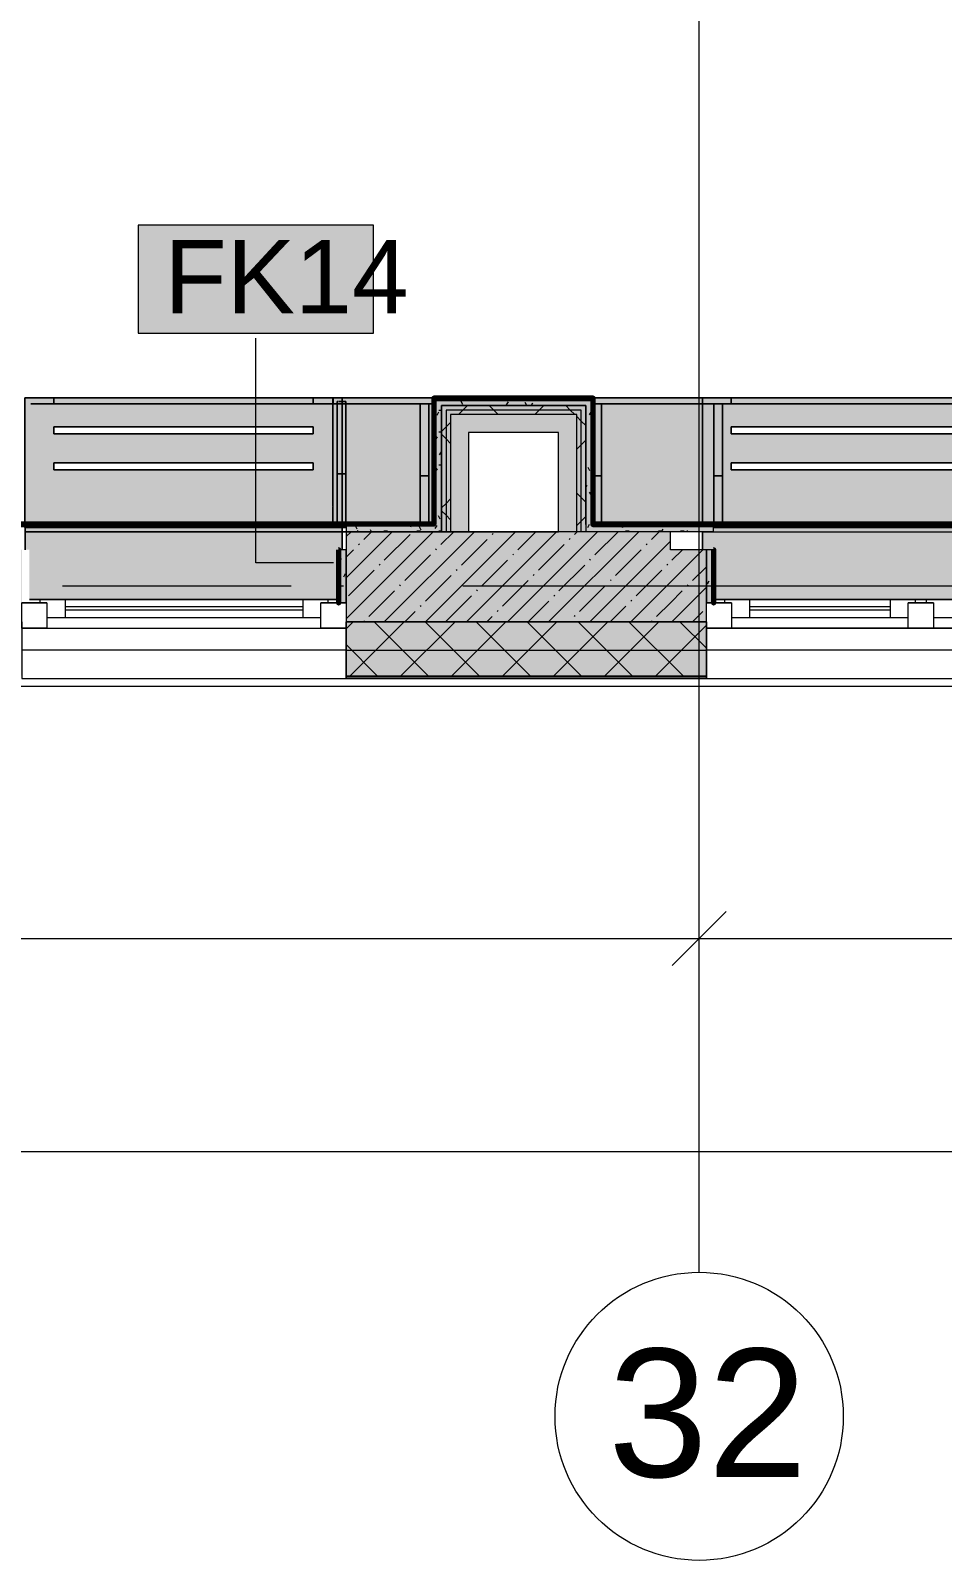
# Model space of a CAD drawing. Header units: millimetres. Extents: x -3817 to 677485, y -22715 to 103890.
# Drawn here: x 119598 to 122129, y -795 to 3453 of the extents above; entities that cross this region are included whole.
import ezdxf

# ---------------------------------------------------------------- set-up
doc = ezdxf.new("R2010")
doc.units = ezdxf.units.MM
doc.layers.add('PDF _Геометрия', color=7, linetype='Continuous', true_color=0x1d1d1d)
doc.layers.add('PDF _Сплошная заливка', color=7, linetype='Continuous', true_color=0xffffff)
doc.layers.add('PDF _Текст', color=7, linetype='Continuous')
doc.styles.add('PDF ArialMT', font='arial.ttf')
doc.styles.add('PDF GOST-Common', font='arial.ttf')

msp = doc.modelspace()

# ---------------------------------------------------------------- hatches: boundary and pattern name
at = {"layer": 'PDF _Сплошная заливка', "true_color": 0xeae6de, "transparency": 33554559}
h = msp.add_hatch(color=254, dxfattribs=at)
h.paths.add_polyline_path([(119582.3, 2072.7), (120462.6, 2072.7), (120462.6, 2081.3), (119582.3, 2081.3)], flags=0)
h.paths.add_polyline_path([(120035.5, 2082.3), (120462.6, 2082.3), (120462.6, 2432.6), (119582.3, 2432.6), (119582.3, 2082.3), (119587.2, 2082.3)], flags=0)
h.paths.add_polyline_path([(119662.3, 2232.6), (119662.3, 2252.6), (120382.6, 2252.6), (120382.6, 2232.6)], flags=0)
h.paths.add_polyline_path([(119662.3, 2332.6), (119662.3, 2352.6), (120382.6, 2352.6), (120382.6, 2332.6)], flags=0)
h = msp.add_hatch(color=254, dxfattribs=at)
h.paths.add_polyline_path([(120473.6, 2072.8), (120473.6, 2081.3), (120437.2, 2081.2), (120437.2, 2072.8)], flags=0)
h.paths.add_polyline_path([(120717.6, 2082.3), (120718.6, 2432.4), (120437.2, 2432.7), (120437.2, 2082.3), (120700.8, 2082.3)], flags=0)
at = {"layer": 'PDF _Сплошная заливка', "transparency": 33554559}
for points in [[(120718.6, 2081.3), (120738.6, 2081.3), (120738.6, 2431.3), (120718.6, 2431.3), (120718.6, 2082.3)], [(121033.5, 2411.4), (121138.6, 2411.4), (121138.6, 2431.3), (120738.6, 2431.3), (120738.6, 2411.4)], [(120738.6, 2061.3), (120751.1, 2061.3), (120751.1, 2411.4), (120738.6, 2411.4), (120738.6, 2131.6)], [(120751.1, 2061.3), (120763.6, 2061.3), (120763.6, 2398.9), (120751.1, 2398.9), (120751.1, 2131.6)], [(120813.6, 2386.4), (121126.1, 2386.4), (121126.1, 2398.9), (120763.6, 2398.9), (120763.6, 2386.4)], [(121113.6, 2061.3), (121126.1, 2061.3), (121126.1, 2386.4), (121113.6, 2386.4), (121113.6, 2131.6)], [(120738.6, 2061.3), (120738.6, 2081.3), (120473.6, 2081.3), (120473.6, 2061.3), (120700.8, 2061.3)], [(121366.1, 2061.3), (121492.6, 2061.3), (121492.6, 2081.3), (121138.6, 2081.3), (121138.6, 2061.3)]]:
    msp.add_hatch(color=256, dxfattribs=at).paths.add_polyline_path(points)
at = {"layer": 'PDF _Сплошная заливка', "true_color": 0xeae6de, "transparency": 33554559}
for points in [[(121159.6, 2082.3), (121462.6, 2082.3), (121462.6, 2432.6), (121159.6, 2431.3), (121159.6, 2131.6)], [(119594.6, 1872.7), (120452.6, 1873.4), (120453.6, 2011.3), (120462.6, 2011.3), (120462.6, 2072.7), (119582.6, 2072.7), (119582.6, 2011.3), (119594.6, 2011.3), (119594.6, 1873.4)], [(121494.6, 1872.6), (123722.6, 1873.4), (123722.6, 2072.6), (121492.6, 2072.6), (121492.6, 2061.3), (121462.6, 2061.3), (121462.6, 2011.3), (121494.6, 2011.3), (121494.6, 1873.4)]]:
    msp.add_hatch(color=254, dxfattribs=at).paths.add_polyline_path(points)
h = msp.add_hatch(color=254, dxfattribs=at)
h.paths.add_polyline_path([(121492.6, 2072.6), (123722.6, 2072.6), (123722.6, 2081.3), (121492.6, 2081.3)], flags=0)
h.paths.add_polyline_path([(123717.7, 2082.3), (123722.6, 2082.3), (123722.6, 2432.6), (121462.6, 2432.6), (121462.6, 2082.3), (123590.3, 2082.3)], flags=0)
h.paths.add_polyline_path([(121542.6, 2232.6), (121542.6, 2252.6), (123642.6, 2252.6), (123642.6, 2232.6), (122031.5, 2232.6)], flags=0)
h.paths.add_polyline_path([(121542.6, 2332.6), (121542.6, 2352.6), (123642.6, 2352.6), (123642.6, 2332.6), (122031.5, 2332.6)], flags=0)
at = {"layer": 'PDF _Сплошная заливка', "true_color": 0xe7e7e7, "transparency": 33554559}
for points in [[(120763.6, 2061.3), (120813.6, 2061.3), (120813.6, 2386.4), (120763.6, 2386.4), (120763.6, 2131.6)], [(121113.6, 2336.3), (121113.6, 2386.4), (120813.6, 2386.4), (120813.6, 2336.3), (121063.6, 2336.3)], [(121063.6, 2061.3), (121113.6, 2061.3), (121113.6, 2336.3), (121063.6, 2336.3), (121063.6, 2131.6)]]:
    msp.add_hatch(color=254, dxfattribs=at).paths.add_polyline_path(points)
at = {"layer": 'PDF _Сплошная заливка', "transparency": 33554559}
h = msp.add_hatch(color=256, dxfattribs=at)
h.paths.add_polyline_path([(121473.6, 1811.4), (121473.6, 2011.3), (121373.6, 2011.3), (121373.6, 1811.4)], flags=0)
h.paths.add_polyline_path([(123973.6, 1811.4), (123973.6, 2011.3), (123773.6, 2011.3), (123773.6, 1811.4)], flags=0)
h.paths.add_polyline_path([(119573.6, 1811.4), (119573.6, 2011.3), (119073.6, 2011.3), (119073.6, 1811.4), (119370.2, 1811.4)], flags=0)
h.paths.add_polyline_path([(106473.6, 1811.4), (106473.6, 2011.3), (105423.6, 2011.3), (105423.6, 1811.4), (106063.8, 1811.4)], flags=0)
h.paths.add_polyline_path([(110059.4, 1811.4), (110073.6, 1811.4), (110073.6, 2011.3), (109723.6, 2011.3), (109723.6, 1811.4), (110055.7, 1811.4)], flags=0)
h.paths.add_polyline_path([(97323.6, 1811.4), (98373.6, 1811.4), (98373.6, 2011.3), (97323.6, 2011.3)], flags=0)
h.paths.add_polyline_path([(117273.6, 1811.4), (117273.6, 2011.3), (116223.6, 2011.3), (116223.6, 1811.4), (116708.9, 1811.4)], flags=0)
h.paths.add_polyline_path([(101073.6, 1811.4), (101973.6, 1811.4), (101973.6, 2011.3), (101073.6, 2011.3)], flags=0)
h.paths.add_polyline_path([(113923.6, 1811.4), (113923.6, 2011.3), (113673.6, 2011.3), (113673.6, 1811.4)], flags=0)
h.paths.add_polyline_path([(111386.4, 1811.4), (111873.6, 1811.4), (111873.6, 2011.3), (110973.6, 2011.3), (110973.6, 1811.4)], flags=0)
h.paths.add_polyline_path([(102873.6, 1811.4), (103123.6, 1811.4), (103123.6, 2011.3), (102873.6, 2011.3), (102873.6, 1862.1)], flags=0)
h.paths.add_polyline_path([(92973.6, 1811.4), (92973.6, 2011.3), (92173.6, 2011.3), (92173.6, 1811.4), (92757.4, 1811.4)], flags=0)
h.paths.add_polyline_path([(94773.6, 1811.4), (95023.6, 1811.4), (95023.6, 2011.3), (94773.6, 2011.3), (94773.6, 1923.1)], flags=0)
h.paths.add_polyline_path([(91273.6, 1863.4), (91293.6, 1863.4), (91293.6, 2011.3), (91273.6, 2011.3)], flags=0)
h = msp.add_hatch(color=256, dxfattribs=at)
h.paths.add_polyline_path([(123773.6, 1661.3), (125323.6, 1661.3), (125323.6, 1811.4), (123773.6, 1811.4)], flags=0)
h.paths.add_polyline_path([(116223.6, 1661.3), (117273.6, 1661.3), (117273.6, 1811.4), (116223.6, 1811.4)], flags=0)
h.paths.add_polyline_path([(109723.6, 1661.3), (110073.6, 1661.3), (110073.6, 1811.4), (109723.6, 1811.4)], flags=0)
h.paths.add_polyline_path([(107394.4, 1661.3), (108273.6, 1661.3), (108273.6, 1811.4), (107373.6, 1811.4), (107373.6, 1661.3)], flags=0)
h.paths.add_polyline_path([(97323.6, 1661.3), (98373.6, 1661.3), (98373.6, 1811.4), (97323.6, 1811.4)], flags=0)
h.paths.add_polyline_path([(121473.6, 1661.3), (121473.6, 1811.4), (120473.6, 1811.4), (120473.6, 1661.3), (121366.1, 1661.3)], flags=0)
h.paths.add_polyline_path([(94773.6, 1661.3), (95023.6, 1661.3), (95023.6, 1811.4), (93873.6, 1811.4), (93873.6, 1661.3), (94753.4, 1661.3)], flags=0)
h.paths.add_polyline_path([(103123.6, 1661.3), (103123.6, 1811.4), (101073.6, 1811.4), (101073.6, 1661.3), (102737.2, 1661.3)], flags=0)
h.paths.add_polyline_path([(100173.6, 1661.3), (100173.6, 1811.4), (99273.6, 1811.4), (99273.6, 1661.3), (100075.9, 1661.3)], flags=0)
h.paths.add_polyline_path([(105423.6, 1661.3), (106473.6, 1661.3), (106473.6, 1811.4), (105423.6, 1811.4)], flags=0)
h.paths.add_polyline_path([(119573.6, 1661.3), (119573.6, 1811.4), (118173.6, 1811.4), (118173.6, 1661.3), (119370.2, 1661.3)], flags=0)
h.paths.add_polyline_path([(110973.6, 1661.3), (111873.6, 1661.3), (111873.6, 1811.4), (110973.6, 1811.4)], flags=0)
h.paths.add_polyline_path([(92173.6, 1661.3), (92973.6, 1661.3), (92973.6, 1811.4), (92173.6, 1811.4)], flags=0)
h.paths.add_polyline_path([(112773.6, 1661.3), (113923.6, 1661.3), (113923.6, 1811.4), (112773.6, 1811.4)], flags=0)
h.paths.add_polyline_path([(91273.6, 1661.3), (91273.6, 1811.4), (89453.6, 1811.4), (89453.6, 1661.3), (90761.5, 1661.3)], flags=0)

# ---------------------------------------------------------------- linework, layer by layer
at = {"layer": 'PDF _Геометрия', "color": 9, "lineweight": 9, "true_color": 0xc0c0c0}
for points in [[(125481.6, 12731.3), (125503.6, 12731.3), (125503.6, 1631.3), (125323.6, 1631.3), (109723.6, 1631.3), (109723.6, 1653.3)], [(120718.6, 2431.3), (120738.6, 2431.3), (121138.6, 2431.3), (121158.6, 2431.3), (121158.6, 2081.3), (121492.6, 2081.3), (121492.6, 2061.3), (121138.6, 2061.3), (121063.6, 2061.3), (121063.6, 2336.3), (120813.6, 2336.3), (120813.6, 2061.3), (121063.6, 2061.3)], [(120473.6, 2081.3), (120473.6, 2061.3), (120738.6, 2061.3), (120738.6, 2081.3), (120738.6, 2411.4), (121138.6, 2411.4), (121138.6, 2336.3), (121138.6, 2398.9), (121138.6, 2411.4), (120813.6, 2411.4), (120751.1, 2411.4), (120738.6, 2411.4), (120738.6, 2061.3), (120813.6, 2061.3)], [(120473.6, 2072.8), (120473.6, 2061.3)], [(121373.6, 1811.4), (120473.6, 1811.4), (120473.6, 1653.3), (121473.6, 1653.3), (121473.6, 1811.4), (121473.6, 2011.3), (121373.6, 2011.3)], [(119573.6, 1811.4), (119573.6, 1653.3), (120473.6, 1653.3), (120473.6, 1811.4)], [(121473.6, 1811.4), (121473.6, 1653.3), (123773.6, 1653.3), (123773.6, 1811.4)]]:
    msp.add_lwpolyline(points, dxfattribs=at)
at = {"layer": 'PDF _Геометрия', "color": 253, "lineweight": 9, "true_color": 0xaaaaaa}
for points in [[(121453.6, 5.1), (121453.6, 2505.1), (121453.6, 4772)], [(119686.4, 1911.4), (120321.4, 1911.4)], [(120797.7, 1911.4), (123003.6, 1911.4), (125503.6, 1911.4)], [(119643.6, 1863.4), (119573.6, 1863.4)], [(119693.6, 1853.4), (120353.6, 1853.4)], [(120353.6, 1843.4), (119693.6, 1843.4)], [(120473.6, 1863.4), (120403.6, 1863.4)], [(121543.6, 1863.4), (121473.6, 1863.4)], [(121593.6, 1853.4), (121983.6, 1853.4)], [(121983.6, 1843.4), (121593.6, 1843.4)], [(119573.6, 1793.4), (120473.6, 1793.4)], [(121473.6, 1793.4), (123773.6, 1793.4)], [(123703.6, 1793.4), (121543.6, 1793.4)]]:
    msp.add_lwpolyline(points, dxfattribs=at)
at = {"layer": 'PDF _Геометрия', "color": 7, "lineweight": 9}
for points in [[(120549.3, 2912.5), (119896.2, 2912.5), (119896.2, 2612.5), (120549.3, 2612.5)], [(121138.6, 2081.3), (121138.6, 2336.3)], [(121373.6, 1811.4), (121473.6, 1811.4)]]:
    msp.add_lwpolyline(points, close=True, dxfattribs=at)
for points in [[(120439, 1975.1), (120222.8, 1975.1), (120222.8, 2598.6)], [(120718.6, 2431.3), (120718.6, 2082.3)], [(121126.1, 2061.3), (121126.1, 2336.3), (121126.1, 2386.4), (121126.1, 2398.9), (120813.6, 2398.9), (120763.6, 2398.9), (120751.1, 2398.9), (120751.1, 2061.3)], [(121113.6, 2061.3), (121113.6, 2336.3), (121113.6, 2386.4), (120813.6, 2386.4), (120763.6, 2386.4), (120763.6, 2061.3)], [(120718.6, 2081.3), (120473.6, 2081.3)], [(121138.6, 2081.3), (121138.6, 2061.3)], [(121373.6, 2011.3), (121373.6, 2061.3), (120473.6, 2061.3), (120473.6, 1811.4), (121373.6, 1811.4)], [(120473.6, 1732.3), (121473.6, 1732.3)], [(120473.6, 1661.3), (121473.6, 1661.3)], [(120473.6, 1658.3), (121473.6, 1658.3)], [(84803.6, 1052), (84803.6, 932), (85103.6, 932), (89603.6, 932), (93103.6, 932), (94903.6, 932), (98853.6, 932), (100953.6, 932), (106053.6, 932), (107453.6, 932), (110953.6, 932), (116203.6, 932), (121453.6, 932), (125373.6, 932)], [(121453.6, 738.1), (121453.6, 932), (121453.6, 1052)], [(84683.6, 340), (125373.6, 340)]]:
    msp.add_lwpolyline(points, dxfattribs=at)
at = {"layer": 'PDF _Геометрия', "color": 231, "lineweight": 70, "true_color": 0xff80c0}
for points in [[(125071.6, 2432.4), (124693.6, 2432.4), (124692.6, 2432.4), (124692.6, 2082.3), (121159.6, 2082.3), (121159.6, 2432.4), (121158.6, 2432.4), (120718.6, 2432.4), (120717.6, 2432.4), (120717.6, 2082.3), (119553.6, 2082.3), (118849.6, 2082.3), (118849.6, 2432.4), (118848.6, 2432.4), (118408.6, 2432.4), (118407.6, 2432.4), (118407.6, 2082.3), (116203.6, 2082.3), (116203.6, 2081.3), (116261.1, 2081.3)], [(120718.6, 2431.3), (121158.6, 2431.3), (121158.6, 2082.3), (121158.6, 2081.3), (124693.6, 2081.3)], [(119553.6, 2081.3), (120473.6, 2081.3)]]:
    msp.add_lwpolyline(points, dxfattribs=at)
at = {"layer": 'PDF _Геометрия', "color": 8, "lineweight": 9, "true_color": 0x808080}
for points in [[(120462.6, 2082.3), (120462.6, 2432.6), (119582.3, 2432.6), (119582.3, 2082.3), (119582.3, 2432.6), (120462.6, 2432.6)], [(119582.6, 2432.6), (120462.6, 2432.6), (119582.6, 2432.6)], [(119662.6, 2432.6), (120382.6, 2432.6), (119662.6, 2432.6)], [(120437.2, 2432.7), (120437.2, 2082.3)], [(120767.4, 2432.7), (120437.2, 2432.7), (120767.4, 2432.7)], [(120437.4, 2432.7), (120767.4, 2432.7), (120437.4, 2432.7)], [(123722.6, 2432.5), (124662.8, 2432.5), (124662.8, 2082.3), (124662.8, 2432.5), (123722.6, 2432.5), (123722.6, 2082.1), (123722.6, 2432.6), (121462.6, 2432.6), (121462.6, 2082.3), (121462.6, 2432.6), (121132.3, 2432.6), (121462.6, 2432.6)], [(121132.6, 2432.6), (121462.6, 2432.6), (121132.6, 2432.6)], [(121462.6, 2432.6), (123722.6, 2432.6)], [(121462.6, 2432.6), (123722.6, 2432.6), (121462.6, 2432.6)], [(121542.6, 2432.6), (123642.6, 2432.6), (121542.6, 2432.6)], [(119582.3, 2072.7), (119582.3, 2081.3), (119582.3, 2072.7), (120462.6, 2072.7), (120462.6, 2081.4)], [(120437.2, 2081.4), (120437.2, 2072.8), (120473.6, 2072.8)], [(119582.6, 2072.7), (119582.6, 2011.3), (119582.6, 2072.7), (120462.6, 2072.7), (120462.6, 2011.3), (120462.6, 2072.7)]]:
    msp.add_lwpolyline(points, dxfattribs=at)
at = {"layer": 'PDF _Геометрия', "color": 254, "lineweight": 9, "true_color": 0xd5d3cf}
for points in [[(119662.6, 2416.6), (119662.6, 2432.6)], [(120382.6, 2432.6), (120382.6, 2416.6)], [(120473.3, 2422.3), (120462.6, 2422.3)], [(121542.6, 2416.6), (121542.6, 2432.6)], [(120702.9, 2416.3), (120700.8, 2416.3)], [(120473.3, 2222.3), (120462.6, 2222.3)], [(120702.9, 2216.4), (120678.9, 2216.4)], [(121182.9, 2216.4), (121159.2, 2216.4)], [(121517.9, 2216.4), (121493.9, 2216.4)]]:
    msp.add_lwpolyline(points, close=True, dxfattribs=at)
at = {"layer": 'PDF _Геометрия', "color": 253, "lineweight": 9, "true_color": 0xaba79f}
for points in [[(120437.2, 2131.6), (120437.2, 2432.6)], [(120473.3, 2416.7), (120473.3, 2082.3), (120473.3, 2422.3), (120462.6, 2422.3), (120462.6, 2432.6), (120462.6, 2082.3)], [(121462.6, 2131.6), (121462.6, 2432.6), (121462.6, 2416.6)], [(121462.6, 2416.6), (121462.6, 2432.6), (121462.6, 2082.3)], [(119662.6, 2416.6), (120382.6, 2416.6), (119662.6, 2416.6)], [(120473.3, 2416.7), (120473.3, 2222.3), (120473.3, 2416.7)], [(120473.3, 2416.7), (120717.6, 2416.7), (120473.3, 2416.7)], [(120702.9, 2416.3), (120678.9, 2416.3), (120700.8, 2416.3)], [(121159.6, 2416.6), (121462.6, 2416.6), (121159.6, 2416.6)], [(121462.6, 2416.6), (123722.6, 2416.6), (121462.6, 2416.6)], [(121542.6, 2416.6), (123642.6, 2416.6), (121542.6, 2416.6)], [(120437.2, 2082.3), (120437.2, 2129.8)], [(120462.6, 2081.4), (120462.6, 2072.8)], [(123722.6, 2072.6), (123722.6, 2081.3), (123722.6, 2072.6), (121492.6, 2072.6), (123722.6, 2072.6)], [(119582.6, 2072.7), (120437.2, 2072.7), (119582.3, 2072.7)]]:
    msp.add_lwpolyline(points, dxfattribs=at)
at = {"layer": 'PDF _Геометрия', "color": 254, "lineweight": 9, "true_color": 0xe0ddd7}
for points in [[(120437.4, 2416.7), (120437.4, 2432.6)], [(120462.6, 2416.7), (120449.8, 2416.7)], [(120462.6, 2416.6), (120449.8, 2416.6)]]:
    msp.add_lwpolyline(points, dxfattribs=at)
at = {"layer": 'PDF _Геометрия', "color": 9, "lineweight": 9, "true_color": 0xc1bbaf}
for points in [[(120437.4, 2432.6), (120437.4, 2416.7)], [(120449.3, 2416.1), (120449.3, 2082.3), (120449.3, 2422.3), (120452.2, 2422.3)], [(120454.3, 2422.3), (120462.6, 2422.3)], [(120449.3, 2222.3), (120449.3, 2416.1), (120449.3, 2222.3)], [(121462.6, 2082.3), (121462.6, 2131.6)], [(120462.6, 2072.7), (120437.2, 2072.7), (120462.6, 2072.7)]]:
    msp.add_lwpolyline(points, dxfattribs=at)
at = {"layer": 'PDF _Геометрия', "color": 7, "lineweight": 9, "true_color": 0xefeeeb}
for points in [[(120452.2, 2422.3), (120449.3, 2422.3)], [(120462.6, 2422.3), (120454.3, 2422.3)]]:
    msp.add_lwpolyline(points, close=True, dxfattribs=at)
for points in [[(120449.3, 2419.4), (120449.3, 2422.3), (120452.2, 2422.3)], [(120449.3, 2419.4), (120449.3, 2422.3), (120449.3, 2419.4)], [(120454.3, 2422.3), (120462.6, 2422.3)], [(120449.8, 2416.7), (120462.6, 2416.7)], [(120449.8, 2416.6), (120462.6, 2416.6)]]:
    msp.add_lwpolyline(points, dxfattribs=at)
at = {"layer": 'PDF _Геометрия', "color": 254, "lineweight": 9, "true_color": 0xd5d3cf}
for points in [[(120462.6, 2432.6), (120462.6, 2422.3), (120473.3, 2422.3), (120473.3, 2416.7), (120473.3, 2422.3), (120473.3, 2416.7), (120462.6, 2416.7)], [(120462.6, 2416.6), (120462.6, 2422.3)]]:
    msp.add_lwpolyline(points, dxfattribs=at)
at = {"layer": 'PDF _Геометрия', "color": 7, "lineweight": 9, "true_color": 0xf4f4f3}
msp.add_lwpolyline([(120462.6, 2416.7), (120462.6, 2422.3)], dxfattribs=at)
at = {"layer": 'PDF _Геометрия', "color": 231, "lineweight": 9, "true_color": 0xff80c0}
msp.add_lwpolyline([(120473.6, 2081.3), (120718.6, 2081.3), (120718.6, 2082.3), (120718.6, 2431.3)], dxfattribs=at)
at = {"layer": 'PDF _Геометрия', "color": 253, "lineweight": 9, "true_color": 0x9b9b9b}
for points in [[(120792, 2429.5), (120802, 2429.5)], [(120798, 2414), (120793, 2422.7)], [(120852.9, 2429.5), (120863, 2429.5)], [(120923.2, 2422.1), (120918.2, 2413.4)], [(121005.3, 2429.5), (121015.4, 2429.5)], [(121096.8, 2429.5), (121106.8, 2429.5)], [(120730.3, 2392.7), (120725.3, 2384)], [(120731, 2399), (120738.6, 2399)], [(120975.6, 2411.4), (120970.7, 2419.8)], [(120991.3, 2418), (120987.4, 2411.4)], [(121081.2, 2411.4), (121080.4, 2412.7)], [(121153.7, 2394.6), (121148.7, 2385.9)], [(120731, 2338.1), (120738.6, 2338.1)], [(121157.7, 2338.1), (121158.6, 2338.1)], [(120726.2, 2324.7), (120721.2, 2316)], [(120737.4, 2283), (120732.4, 2274.3)], [(121158.6, 2277.3), (121156.6, 2280.7)], [(121157.7, 2277.1), (121158.6, 2277.1)], [(120727, 2232.2), (120722, 2241)], [(120731, 2246.6), (120738.6, 2246.6)], [(121150.5, 2230.3), (121145.4, 2239.1)], [(121141.5, 2190.5), (121138.6, 2185.4)], [(121154.5, 2162.3), (121149.5, 2171)], [(121157.7, 2185.7), (121158.6, 2185.7)], [(120656.1, 2081.3), (120652.1, 2074.3)], [(120735.2, 2096.2), (120730.2, 2104.9)], [(121158.6, 2094.4), (121153.6, 2103)], [(121254.5, 2081.3), (121253.2, 2079.2)], [(120504.7, 2068.7), (120499.7, 2077.4)], [(120505.8, 2064.8), (120503.8, 2061.3)], [(120544.1, 2061.3), (120541.3, 2066.2)], [(120578.6, 2063.8), (120588.7, 2063.8)], [(120670.1, 2063.8), (120680.1, 2063.8)], [(120682.4, 2065.7), (120677.4, 2074.4)], [(120725.1, 2078.9), (120720.1, 2070.2)], [(120731, 2063.8), (120738.6, 2063.8)], [(121142.4, 2061.3), (121142.4, 2061.4)], [(121148.6, 2080.8), (121143.5, 2072.1)], [(121241.9, 2072), (121236.9, 2080.7)], [(121249.2, 2063.8), (121259.2, 2063.8)], [(121340.6, 2063.8), (121350.7, 2063.8)], [(121352.7, 2068.6), (121348.5, 2061.3)], [(121401.6, 2063.8), (121411.6, 2063.8)], [(121420.7, 2064.5), (121418.9, 2061.3)], [(121493, 2002.8), (121493.6, 2002.8)], [(120460.1, 1985.6), (120455, 1976.9)], [(120471.2, 1944), (120466.2, 1935.3)], [(121480.6, 1924.3), (121475.5, 1915.6)], [(120456.7, 1911.4), (120466.8, 1911.4)], [(121493, 1880.9), (121493.6, 1880.9)]]:
    msp.add_lwpolyline(points, dxfattribs=at)
at = {"layer": 'PDF _Геометрия', "color": 254, "lineweight": 9, "true_color": 0xe5e3df}
msp.add_lwpolyline([(121462.6, 2432.6), (121462.6, 2416.6)], close=True, dxfattribs=at)
at = {"layer": 'PDF _Геометрия', "color": 253, "lineweight": 9, "true_color": 0xaba79f}
for points in [[(119598.3, 2416.6), (120437.2, 2416.6)], [(120678.9, 2082.2), (120678.9, 2416.3), (120678.9, 2216.4), (120678.9, 2416.3)], [(120700.8, 2416.3), (120678.9, 2416.3)], [(120702.9, 2082.3), (120702.9, 2416.3), (120702.9, 2216.4), (120702.9, 2416.3)], [(121182.9, 2416.3), (121159.6, 2416.3)], [(121182.9, 2416.3), (121159.6, 2416.3)], [(121182.9, 2082.3), (121182.9, 2416.3), (121182.9, 2216.4), (121182.9, 2416.3)], [(121493.9, 2082.3), (121493.9, 2416.3), (121493.9, 2216.4), (121493.9, 2416.3)], [(121517.9, 2416.3), (121493.9, 2416.3)], [(121517.9, 2416.3), (121493.9, 2416.3)], [(121517.9, 2082.3), (121517.9, 2416.3), (121517.9, 2216.4), (121517.9, 2416.3)], [(121493.9, 2076.3), (121493.9, 2081.4)], [(121517.9, 2076.3), (121517.9, 2081.5)], [(121517.9, 2076.3), (121493.9, 2076.3)]]:
    msp.add_lwpolyline(points, close=True, dxfattribs=at)
at = {"layer": 'PDF _Геометрия', "color": 9, "lineweight": 9, "true_color": 0xc1bbaf}
for points in [[(120449.3, 2416.6), (120437.2, 2416.6)], [(120437.4, 2416.7), (120449.3, 2416.7)]]:
    msp.add_lwpolyline(points, close=True, dxfattribs=at)
at = {"layer": 'PDF _Геометрия', "color": 254, "lineweight": 9, "true_color": 0xeae7e2}
msp.add_lwpolyline([(120449.3, 2419.4), (120449.3, 2416.7)], close=True, dxfattribs=at)
msp.add_lwpolyline([(120449.3, 2419.4), (120449.3, 2416.7)], dxfattribs=at)
at = {"layer": 'PDF _Геометрия', "color": 254, "lineweight": 9, "true_color": 0xeae9e7}
for points in [[(120462.6, 2416.7), (120473.3, 2416.7)], [(120700.8, 2416.3), (120702.9, 2416.3)]]:
    msp.add_lwpolyline(points, dxfattribs=at)
at = {"layer": 'PDF _Геометрия', "lineweight": 9}
for points in [[(120785.3, 2386.4), (120797.8, 2398.9), (120810.3, 2411.4)], [(120896, 2386.4), (120883.5, 2398.9), (120871, 2411.4)], [(120997.4, 2386.4), (121009.9, 2398.9), (121022.4, 2411.4)], [(121108.1, 2386.4), (121095.6, 2398.9), (121083.1, 2411.4)], [(121138.6, 2355.9), (121126.1, 2368.4), (121113.6, 2380.9)], [(120738.6, 2339.6), (120751.1, 2352.1), (120763.6, 2364.6)], [(120763.6, 2306.6), (120751.1, 2319.1), (120738.6, 2331.6)], [(121113.6, 2290.4), (121126.1, 2302.9), (121138.6, 2315.4)], [(121138.6, 2143.7), (121126.1, 2156.2), (121113.6, 2168.7)], [(120738.6, 2127.5), (120751.1, 2140), (120763.6, 2152.5)], [(120763.6, 2094.5), (120751.1, 2107), (120738.6, 2119.5)], [(121113.6, 2078.2), (121126.1, 2090.7), (121138.6, 2103.2)], [(120473.6, 2047.5), (120487.4, 2061.3)], [(120473.6, 1933.4), (120601.5, 2061.3)], [(120473.6, 1819.4), (120715.5, 2061.3)], [(120522.8, 2039.7), (120544.5, 2061.3)], [(120579.6, 1811.4), (120829.6, 2061.3)], [(120579.8, 1982.6), (120651.1, 2053.9)], [(120693.6, 1811.4), (120943.6, 2061.3)], [(120736.6, 2025.4), (120772.6, 2061.3)], [(120793.6, 1968.4), (120864.9, 2039.7)], [(120807.7, 1811.4), (121057.7, 2061.3)], [(120879.2, 2053.9), (120881.5, 2056.3)], [(120921.7, 1811.4), (121171.7, 2061.3)], [(120950.5, 2011.1), (121000.7, 2061.3)], [(121035.8, 1811.4), (121285.8, 2061.3)], [(121093, 2039.7), (121095.4, 2042)], [(121107.3, 2053.9), (121114.7, 2061.3)], [(121164.3, 1996.9), (121228.8, 2061.3)], [(121321.1, 2039.7), (121342.8, 2061.3)], [(120473.6, 1990.5), (120494.3, 2011.1)], [(120508.5, 2025.4), (120510.9, 2027.8)], [(120636.8, 1925.6), (120708.1, 1996.9)], [(120722.4, 2011.1), (120724.7, 2013.5)], [(120936.2, 1996.9), (120938.6, 1999.3)], [(121007.5, 1954.1), (121078.8, 2025.4)], [(121149.8, 1811.4), (121373.6, 2035.1)], [(121221.3, 1939.9), (121292.6, 2011.1)], [(121263.9, 1811.4), (121373.6, 1921), (121463.9, 2011.3)], [(121306.9, 2025.4), (121309.2, 2027.8)], [(121378.1, 1982.6), (121406.9, 2011.3)], [(120480, 1882.8), (120551.3, 1954.1)], [(120565.5, 1968.4), (120567.9, 1970.7)], [(120779.4, 1954.1), (120781.8, 1956.5)], [(120850.7, 1911.4), (120921.9, 1982.6)], [(121064.5, 1897.1), (121135.8, 1968.4)], [(121150, 1982.6), (121152.4, 1985)], [(121278.3, 1882.8), (121349.6, 1954.1)], [(121363.9, 1968.4), (121366.3, 1970.7)], [(121435.2, 1925.6), (121473.6, 1964)], [(120622.6, 1911.4), (120624.9, 1913.7)], [(120693.8, 1868.6), (120765.1, 1939.9)], [(120907.7, 1854.3), (120979, 1925.6)], [(120993.2, 1939.9), (120995.6, 1942.2)], [(121207.1, 1925.6), (121209.4, 1928)], [(121420.9, 1911.4), (121423.3, 1913.7)], [(120537, 1825.8), (120608.3, 1897.1)], [(120750.9, 1811.6), (120822.1, 1882.8)], [(120836.4, 1897.1), (120838.8, 1899.5)], [(121050.2, 1882.8), (121052.6, 1885.2)], [(121121.5, 1840.1), (121192.8, 1911.4)], [(121264.1, 1868.6), (121266.5, 1871)], [(121335.4, 1825.8), (121373.6, 1864), (121406.7, 1897.1)], [(121377.9, 1811.4), (121473.6, 1907)], [(120636.6, 1811.4), (120665.3, 1840.1)], [(120679.6, 1854.3), (120682, 1856.7)], [(120893.4, 1840.1), (120895.8, 1842.4)], [(120978.8, 1811.4), (121036, 1868.6)], [(121107.3, 1825.8), (121109.6, 1828.2)], [(121206.9, 1811.4), (121249.8, 1854.3)], [(121435, 1811.4), (121463.7, 1840.1)], [(120473.6, 1791.8), (120493.2, 1811.4)], [(120484.6, 1661.3), (120634.6, 1811.4)], [(120522.8, 1811.6), (120525.1, 1813.9)], [(120701.7, 1661.3), (120551.7, 1811.4)], [(120626, 1661.3), (120776, 1811.4)], [(120843.2, 1661.3), (120693.2, 1811.4)], [(120767.4, 1661.3), (120917.4, 1811.4)], [(120984.6, 1661.3), (120834.6, 1811.4)], [(120864.7, 1811.4), (120879.2, 1825.8)], [(120908.8, 1661.3), (121058.8, 1811.4)], [(121126, 1661.3), (120976, 1811.4)], [(121050.3, 1661.3), (121200.3, 1811.4)], [(121092.8, 1811.4), (121093, 1811.6)], [(121267.4, 1661.3), (121117.4, 1811.4)], [(121191.7, 1661.3), (121341.7, 1811.4)], [(121408.8, 1661.3), (121258.8, 1811.4)], [(121321.1, 1811.6), (121323.5, 1813.9)], [(121333.1, 1661.3), (121473.6, 1801.8)], [(121473.6, 1738), (121400.3, 1811.4)], [(120560.3, 1661.3), (120473.6, 1748.1)]]:
    msp.add_lwpolyline(points, dxfattribs=at)
at = {"layer": 'PDF _Геометрия', "color": 8, "lineweight": 9, "true_color": 0x808080}
for points in [[(119662.3, 2352.6), (120382.6, 2352.6), (120382.6, 2332.6), (119662.3, 2332.6)], [(119662.3, 2352.6), (119662.3, 2332.6), (120382.6, 2332.6), (120382.6, 2352.6)], [(121542.6, 2352.6), (123642.6, 2352.6), (123642.6, 2332.6), (121542.6, 2332.6)], [(121542.6, 2352.6), (121542.6, 2332.6), (123642.6, 2332.6), (123642.6, 2352.6)], [(119662.3, 2252.6), (120382.6, 2252.6), (120382.6, 2232.6), (119662.3, 2232.6)], [(119662.3, 2252.6), (119662.3, 2232.6), (120382.6, 2232.6), (120382.6, 2252.6)], [(121542.6, 2252.6), (123642.6, 2252.6), (123642.6, 2232.6), (121542.6, 2232.6)], [(121542.6, 2252.6), (121542.6, 2232.6), (123642.6, 2232.6), (123642.6, 2252.6)], [(123722.6, 2072.6), (123722.6, 1873.3), (123722.6, 2072.6), (121492.6, 2072.6), (123722.6, 2072.6), (123722.6, 2081.3), (123722.6, 2072.6), (124662.8, 2072.6), (124662.8, 2081.3), (124662.8, 2072.6)], [(121462.6, 2011.3), (121462.6, 2061.3)], [(119623.6, 1872.7), (119594.6, 1872.7)], [(120452.6, 1872.7), (120423.6, 1872.7)], [(121523.6, 1872.6), (121494.6, 1872.6)], [(122083.6, 1872.6), (122053.6, 1872.6)]]:
    msp.add_lwpolyline(points, close=True, dxfattribs=at)
at = {"layer": 'PDF _Геометрия', "color": 254, "lineweight": 9, "true_color": 0xe0ddd7}
msp.add_lwpolyline([(120462.6, 2222.3), (120449.3, 2222.3)], close=True, dxfattribs=at)
at = {"layer": 'PDF _Геометрия', "color": 9, "lineweight": 9, "true_color": 0xcbc7bf}
for points in [[(119586.7, 2081.3), (120437.2, 2081.3)], [(120473.6, 2081.3), (120473.6, 2072.8)], [(121462.6, 2061.3), (123722.6, 2061.3)]]:
    msp.add_lwpolyline(points, dxfattribs=at)
at = {"layer": 'PDF _Геометрия', "color": 9, "lineweight": 9, "true_color": 0xd1cbbf}
for points in [[(120437.2, 2081.3), (120458.3, 2081.3)], [(120458.7, 2081.3), (120462.6, 2081.3)]]:
    msp.add_lwpolyline(points, dxfattribs=at)
at = {"layer": 'PDF _Геометрия', "color": 9, "lineweight": 9, "true_color": 0xcbc7bf}
msp.add_lwpolyline([(120462.6, 2061.3), (119582.6, 2061.3)], close=True, dxfattribs=at)
at = {"layer": 'PDF _Геометрия', "color": 9, "lineweight": 9, "true_color": 0xc0c0c0}
for points in [[(120462.6, 2061.3), (120473.6, 2061.3)], [(120453.6, 2011.3), (120453.6, 1863.4), (120473.6, 1863.4), (120473.6, 2011.3)], [(121473.6, 2011.3), (121473.6, 1863.4), (121493.6, 1863.4), (121493.6, 2011.3)]]:
    msp.add_lwpolyline(points, close=True, dxfattribs=at)
at = {"layer": 'PDF _Геометрия', "color": 7, "lineweight": 70, "true_color": 0xffd2ff}
for points in [[(120452.6, 2011.3), (120452.6, 1863.4), (120453.6, 1863.4), (120453.6, 2011.3)], [(121493.6, 2011.3), (121493.6, 1863.4), (121494.6, 1863.4), (121494.6, 2011.3)]]:
    msp.add_lwpolyline(points, close=True, dxfattribs=at)
at = {"layer": 'PDF _Геометрия', "color": 253, "lineweight": 13, "true_color": 0xaaaaaa}
for points in [[(120423.6, 1873.4), (119623.6, 1873.4), (119623.6, 1863.4), (119643.6, 1863.4), (119643.6, 1823.4), (120403.6, 1823.4), (120403.6, 1863.4), (120423.6, 1863.4)], [(122053.6, 1873.4), (121523.6, 1873.4), (121523.6, 1863.4), (121543.6, 1863.4), (121543.6, 1823.4), (122033.6, 1823.4), (122033.6, 1863.4), (122053.6, 1863.4)], [(123723.6, 1873.4), (122083.6, 1873.4), (122083.6, 1863.4), (122103.6, 1863.4), (122103.6, 1823.4), (123703.6, 1823.4), (123703.6, 1863.4), (123723.6, 1863.4)], [(119573.6, 1793.4), (119573.6, 1863.4), (119643.6, 1863.4), (119643.6, 1793.4)], [(120403.6, 1793.4), (120403.6, 1863.4), (120473.6, 1863.4), (120473.6, 1793.4)], [(121473.6, 1793.4), (121473.6, 1863.4), (121543.6, 1863.4), (121543.6, 1793.4)], [(122033.6, 1793.4), (122033.6, 1863.4), (122103.6, 1863.4), (122103.6, 1793.4)]]:
    msp.add_lwpolyline(points, close=True, dxfattribs=at)
for points in [[(119623.6, 1873.4), (120423.6, 1873.4)], [(119693.6, 1873.4), (119693.6, 1823.4)], [(120353.6, 1873.4), (120353.6, 1823.4)], [(121523.6, 1873.4), (122053.6, 1873.4)], [(121593.6, 1873.4), (121593.6, 1823.4)], [(121983.6, 1873.4), (121983.6, 1823.4)], [(122083.6, 1873.4), (123723.6, 1873.4)]]:
    msp.add_lwpolyline(points, dxfattribs=at)
at = {"layer": 'PDF _Геометрия', "color": 253, "lineweight": 9, "true_color": 0xaaaaaa}
msp.add_lwpolyline([(122033.6, 1863.4), (122103.6, 1863.4)], close=True, dxfattribs=at)
at = {"layer": 'PDF _Геометрия', "color": 116, "lineweight": 13, "true_color": 0x008040}
for points in [[(120473.6, 1732.3), (119573.6, 1732.3)], [(123773.6, 1732.3), (121473.6, 1732.3)]]:
    msp.add_lwpolyline(points, dxfattribs=at)
at = {"layer": 'PDF _Геометрия', "color": 7, "lineweight": 20}
msp.add_lwpolyline([(121528.6, 1007), (121453.6, 932), (121378.6, 857)], dxfattribs=at)
at = {"layer": 'PDF _Геометрия', "color": 253, "lineweight": 9, "true_color": 0xaaaaaa}
msp.add_circle((121453.6, -394.9), 400, dxfattribs=at)
at = {"layer": 'PDF _Геометрия', "color": 253, "lineweight": 20, "true_color": 0xaaaaaa}
msp.add_circle((121453.6, -394.9), 400, dxfattribs=at)
at = {"layer": 'PDF _Сплошная заливка', "lineweight": 9, "transparency": 33554559}
msp.add_solid([(120549.3, 2912.5), (119896.2, 2912.5), (120549.3, 2612.5), (119896.2, 2612.5)], dxfattribs=at)
at = {"layer": 'PDF _Сплошная заливка', "lineweight": 35, "transparency": 33554559}
for points in [[(121158.6, 2081.3), (121158.6, 2431.3), (121138.6, 2081.3), (121138.6, 2431.3)], [(120751.1, 2398.9), (121138.6, 2398.9), (120751.1, 2411.4), (121138.6, 2411.4)], [(121138.6, 2061.3), (121138.6, 2398.9), (121126.1, 2061.3), (121126.1, 2398.9)], [(120473.6, 1811.4), (121373.6, 1811.4), (120473.6, 2061.3), (121373.6, 2061.3)], [(120453.6, 1863.4), (120473.6, 1863.4), (120453.6, 2011.3), (120473.6, 2011.3)], [(121473.6, 1863.4), (121493.6, 1863.4), (121473.6, 2011.3), (121493.6, 2011.3)]]:
    msp.add_solid(points, dxfattribs=at)
at = {"layer": 'PDF _Сплошная заливка', "color": 254, "lineweight": 35, "true_color": 0xffb9dc, "transparency": 33554559}
msp.add_solid([(120717.6, 2082.3), (120718.6, 2082.3), (120717.6, 2131.6)], dxfattribs=at)
at = {"layer": 'PDF _Сплошная заливка', "color": 7, "lineweight": 35, "true_color": 0xffd2ff, "transparency": 33554559}
msp.add_solid([(121493.6, 1863.4), (121494.6, 1863.4), (121493.6, 2011.3)], dxfattribs=at)

# ---------------------------------------------------------------- texts
at = {"layer": 'PDF _Текст', "insert": (119969.1, 2769.1), "char_height": 203.2, "attachment_point": 4, "style": 'PDF GOST-Common'}
msp.add_mtext('FK14', dxfattribs=at)
at = {"layer": 'PDF _Текст', "color": 9, "true_color": 0xbebebe, "insert": (121201, -387.7), "char_height": 355.6, "attachment_point": 4, "style": 'PDF ArialMT'}
msp.add_mtext('32', dxfattribs=at)

doc.saveas('drawing.dxf')
